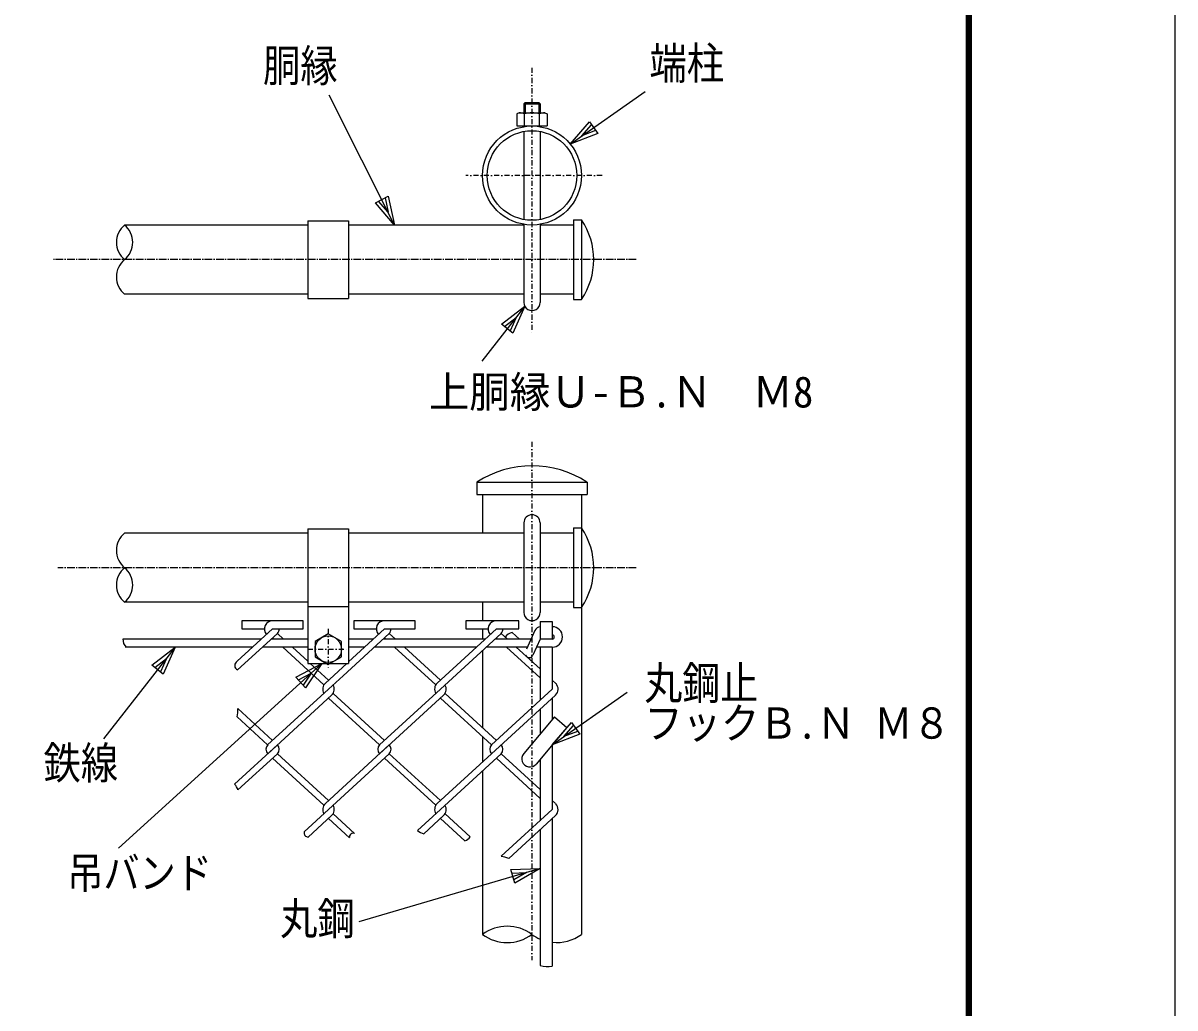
# Model space of a CAD drawing. Units: millimetres, scale not verified. Extents: x -2970 to 2970, y -2100 to 2100.
# Drawn here: x 1839 to 2970, y -460 to 507 of the extents above; entities that cross this region are included whole.
import ezdxf
from ezdxf.enums import TextEntityAlignment as Align

# ---------------------------------------------------------------- set-up
doc = ezdxf.new("R2010")
doc.units = ezdxf.units.MM
doc.header["$LTSCALE"] = 10
doc.linetypes.add('USER1', pattern=[1.125, 0.75, -0.125, 0.125, -0.125])
doc.linetypes.add('USER3', pattern=[1.01, 0.5, -0.25, 0.01, -0.25])
for name, color, linetype, lineweight in [('0-1_1', 7, 'Continuous', 25), ('0-2_0', 7, 'Continuous', 25), ('0-6_WAKU', 7, 'Continuous', 25)]:
    doc.layers.add(name, color=color, linetype=linetype, lineweight=lineweight)
doc.styles.add('ＭＳ ゴシック', font='')
doc.styles.get('ＭＳ ゴシック').set_extended_font_data('MS Gothic')

# ---------------------------------------------------------------- blocks, each defined once
blk = doc.blocks.new('C96')
at = {"layer": '0-1_1', "color": 4}
blk.add_line((40779.8, 18197.8), (40138.1, 19473.9), dxfattribs=at)
blk.add_lwpolyline([(40716.6, 18479.4), (40779.8, 18197.8), (40591.5, 18416.5)], close=True, dxfattribs=at)
blk.add_lwpolyline([(40685.3, 18463.7), (40716.9, 18322.9), (40622.8, 18432.2)], dxfattribs=at)
blk = doc.blocks.new('C97')
at = {"layer": '0-1_1', "color": 4}
blk.add_line((42504, 18991.8), (43237.7, 19508.9), dxfattribs=at)
blk.add_lwpolyline([(42773.2, 19095.9), (42504, 18991.8), (42692.5, 19210.3)], close=True, dxfattribs=at)
blk.add_lwpolyline([(42753, 19124.5), (42618.4, 19072.5), (42712.7, 19181.7)], dxfattribs=at)
blk = doc.blocks.new('C98')
at = {"layer": '0-1_1', "color": 4}
blk.add_line((40065.5, 14682.3), (38067.7, 12868.6), dxfattribs=at)
blk.add_lwpolyline([(39811.1, 14545.9), (40065.5, 14682.3), (39905.2, 14442.2)], close=True, dxfattribs=at)
blk.add_lwpolyline([(39834.6, 14520), (39961.8, 14588.2), (39881.7, 14468.1)], dxfattribs=at)
blk = doc.blocks.new('C99')
at = {"layer": '0-1_1', "color": 4}
blk.add_line((38624.6, 14842.3), (37922.4, 13942.2), dxfattribs=at)
blk.add_lwpolyline([(38397.2, 14664.6), (38624.6, 14842.3), (38507.6, 14578.4)], close=True, dxfattribs=at)
blk.add_lwpolyline([(38424.8, 14643), (38538.5, 14731.9), (38480, 14600)], dxfattribs=at)
blk = doc.blocks.new('C100')
at = {"layer": '0-1_1', "color": 4}
blk.add_line((42207.2, 12670.2), (40428.7, 12145), dxfattribs=at)
blk.add_lwpolyline([(41918.9, 12658), (42207.2, 12670.2), (41958.5, 12523.7)], close=True, dxfattribs=at)
blk.add_lwpolyline([(41928.8, 12624.4), (42073, 12630.5), (41948.6, 12557.3)], dxfattribs=at)

msp = doc.modelspace()

# ---------------------------------------------------------------- linework, layer by layer
at = {"layer": '0-1_1', "color": 4, "linetype": 'USER3'}
for p, q in [((2338.79, 462.89), (2338.79, 201.71)), ((2407.59, 357.04), (2273.99, 357.04)), ((2338.79, 95.61), (2338.79, -413.45)), ((2138.79, -88), (2138.79, -128)), ((2118.79, -108), (2158.79, -108))]:
    msp.add_line(p, q, dxfattribs=at)
at = {"layer": '0-1_1'}
for p, q in [((2326.29, 418.64), (2323.79, 417.49)), ((2331.99, 428.64), (2330.79, 427.44)), ((2330.79, 427.44), (2330.79, 418.64)), ((2330.79, 427.44), (2346.79, 427.44)), ((2331.99, 428.64), (2345.59, 428.64)), ((2345.59, 428.64), (2346.79, 427.44)), ((2346.79, 427.44), (2346.79, 418.64)), ((2323.79, 417.49), (2323.79, 405.64)), ((2331.29, 405.64), (2331.29, 417.49)), ((2346.28, 405.64), (2346.28, 417.49)), ((2323.79, 405.64), (2353.79, 405.64)), ((2330.79, 405.64), (2330.79, 404.98)), ((2330.79, 400.31), (2330.79, 313.78)), ((2346.79, 405.64), (2346.79, 404.98)), ((2346.79, 400.31), (2346.79, 313.78)), ((2118.79, 308.44), (1938.79, 308.44)), ((2118.79, 312.44), (2118.79, 236.44)), ((2118.79, 312.44), (2158.79, 312.44)), ((2158.79, 312.44), (2158.79, 236.44)), ((2330.79, 308.44), (2158.79, 308.44)), ((2330.79, 309.11), (2330.79, 232.44)), ((2346.79, 309.11), (2346.79, 232.44)), ((2379.39, 308.44), (2346.79, 308.44)), ((2379.39, 313.44), (2379.39, 235.44)), ((2379.39, 313.44), (2387.39, 313.44)), ((2387.39, 313.44), (2387.39, 235.44)), ((2118.79, 240.44), (1938.79, 240.44)), ((2330.79, 240.44), (2158.79, 240.44)), ((2379.39, 240.44), (2346.79, 240.44)), ((2118.79, 236.44), (2158.79, 236.44)), ((2379.39, 235.44), (2387.39, 235.44)), ((2284.79, 56), (2392.79, 56)), ((2284.79, 56), (2284.79, 44)), ((2392.79, 56), (2392.79, 44)), ((2284.79, 44), (2392.79, 44)), ((2290.19, 44), (2290.19, 6)), ((2387.39, 44), (2387.39, 11)), ((2330.79, 16), (2330.79, -72)), ((2346.79, 16), (2346.79, -72)), ((2118.79, 6), (1938.79, 6)), ((2118.79, 10), (2118.79, -122)), ((2118.79, 10), (2158.79, 10)), ((2158.79, 10), (2158.79, -122)), ((2330.79, 6), (2158.79, 6)), ((2379.39, 6), (2346.79, 6)), ((2379.39, 11), (2379.39, -67)), ((2379.39, 11), (2387.39, 11)), ((2387.39, 11), (2387.39, -67)), ((2118.79, -62), (1938.79, -62)), ((2118.79, -66), (2158.79, -66)), ((2330.79, -62), (2158.79, -62)), ((2290.19, -62), (2290.19, -80.07)), ((2379.39, -62), (2346.79, -62)), ((2379.39, -67), (2387.39, -67)), ((2387.39, -67), (2387.39, -388)), ((2049.44, -119.83), (2084.09, -88.07)), ((2158.79, -120.28), (2193.94, -88.07)), ((2193.94, -88.07), (2223.94, -88.07)), ((2245.79, -141.22), (2303.78, -88.07)), ((2290.19, -88.07), (2290.19, -98)), ((2341.7, -89.56), (2333.46, -108.12)), ((2346.71, -80.8), (2346.71, -98)), ((2346.71, -80.8), (2358.71, -80.8)), ((2358.71, -80.8), (2358.71, -98)), ((2073.26, -98), (1937.31, -98)), ((2049.65, -128.42), (2088.88, -92.47)), ((2118.79, -98), (2082.85, -98)), ((2085.33, -98), (2084.09, -96.86)), ((2094.92, -98), (2088.88, -92.47)), ((2183.11, -98), (2158.79, -98)), ((2292.95, -98), (2192.7, -98)), ((2195.17, -98), (2193.94, -96.86)), ((2204.76, -98), (2198.73, -92.47)), ((2248.86, -147.19), (2308.58, -92.47)), ((2337.96, -98), (2302.55, -98)), ((2309.39, -98), (2302.55, -98)), ((2305.02, -98), (2303.78, -96.86)), ((2314.61, -98), (2308.58, -92.47)), ((2326.45, -98), (2319.44, -91.57)), ((2346.71, -98), (2339.69, -113.82)), ((2358.71, -98), (2346.71, -98)), ((2064.53, -106), (1939.29, -106)), ((2118.79, -106), (2074.12, -106)), ((2118.79, -128.66), (2094.06, -106)), ((2118.79, -119.87), (2103.65, -106)), ((2174.38, -106), (2158.79, -106)), ((2284.22, -106), (2183.97, -106)), ((2244.31, -143.02), (2203.9, -106)), ((2248.86, -138.4), (2213.5, -106)), ((2290.19, -109.32), (2290.19, -185.06)), ((2318.12, -106), (2293.82, -106)), ((2346.71, -136.2), (2313.75, -106)), ((2334.41, -106), (2318.11, -106)), ((2346.71, -127.41), (2323.34, -106)), ((2358.71, -106), (2343.16, -106)), ((2346.71, -106), (2346.71, -158.19)), ((2358.71, -106), (2358.71, -147.19)), ((2118.79, -122), (2158.79, -122)), ((2139.01, -138.4), (2121.11, -122)), ((2135.94, -141.22), (2156.92, -122)), ((2134.46, -143.02), (2118.02, -127.96)), ((2362.29, -141.68), (2358.71, -138.4)), ((2139.01, -147.19), (2079.29, -201.91)), ((2142.09, -153.16), (2079.31, -210.69)), ((2139.01, -155.98), (2189.14, -201.91)), ((2143.56, -151.36), (2193.94, -197.52)), ((2248.86, -147.19), (2189.14, -201.91)), ((2251.93, -153.16), (2189.16, -210.69)), ((2248.86, -155.98), (2298.99, -201.91)), ((2253.41, -151.36), (2303.78, -197.52)), ((2358.71, -147.19), (2298.99, -201.91)), ((2361.78, -153.16), (2299.01, -210.69)), ((2358.71, -155.98), (2358.71, -177.06)), ((2049.96, -166.25), (2084.09, -197.52)), ((2346.71, -166.98), (2346.71, -191.36)), ((2049.31, -174.44), (2079.29, -201.91)), ((2360.92, -174.42), (2330.63, -210.52)), ((2360.92, -174.42), (2372.95, -184.97)), ((2372.95, -184.97), (2342.89, -220.8)), ((2046.88, -240.4), (2088.87, -201.93)), ((2135.94, -259.45), (2198.71, -201.93)), ((2290.19, -193.85), (2290.19, -218.77)), ((2358.71, -201.95), (2358.71, -265.43)), ((2050.11, -246.23), (2088.88, -210.7)), ((2139.01, -256.64), (2088.88, -210.7)), ((2139.01, -265.43), (2198.73, -210.7)), ((2248.86, -256.64), (2198.73, -210.7)), ((2245.79, -259.45), (2299.01, -210.69)), ((2248.86, -265.43), (2308.58, -210.7)), ((2346.71, -245.64), (2308.58, -210.7)), ((2134.46, -261.26), (2084.09, -215.1)), ((2244.31, -261.26), (2193.94, -215.1)), ((2346.71, -254.43), (2303.78, -215.1)), ((2346.71, -216.25), (2346.71, -276.42)), ((2290.19, -227.56), (2290.19, -388)), ((2361.93, -259.59), (2358.71, -256.64)), ((2139.01, -265.43), (2115.1, -287.34)), ((2142.09, -271.4), (2119.08, -292.48)), ((2143.56, -269.59), (2164.69, -288.96)), ((2248.86, -265.43), (2226.35, -286.05)), ((2251.93, -271.4), (2232.49, -289.22)), ((2253.41, -269.59), (2278.08, -292.2)), ((2358.71, -265.43), (2308.68, -311.27)), ((2361.78, -271.4), (2315.9, -313.44)), ((2139.01, -274.22), (2159.55, -293.04)), ((2248.86, -274.22), (2272.87, -296.22)), ((2358.71, -274.22), (2358.71, -419.28)), ((2346.71, -285.21), (2346.71, -418.63))]:
    msp.add_line(p, q, dxfattribs=at)
at = {"layer": '0-1_1', "color": 4}
for p, q in [((2331.99, 428.64), (2331.99, 418.64)), ((2345.59, 428.64), (2345.59, 418.64)), ((2331.71, 228.72), (2289.59, 174.74))]:
    msp.add_line(p, q, dxfattribs=at)
at = {"layer": '0-1_1', "color": 4, "linetype": 'USER1'}
for p, q in [((2441.15, 274.44), (1869.15, 274.44)), ((2441.15, -28), (1873.15, -28))]:
    msp.add_line(p, q, dxfattribs=at)
at = {"layer": '0-1_1'}
for points in [[(2326.29, 418.64), (2351.29, 418.64), (2353.79, 417.49), (2353.79, 405.64)], [(2084.09, -88.07), (2114.09, -88.07), (2114.09, -80.07), (2054.09, -80.07), (2054.09, -88.07), (2076.09, -88.07)], [(2223.94, -88.07), (2223.94, -80.07), (2163.94, -80.07), (2163.94, -88.07), (2185.94, -88.07)], [(2303.78, -88.07), (2325.78, -88.07), (2325.78, -80.07), (2273.78, -80.07), (2273.78, -88.07), (2295.78, -88.07)], [(2139.01, -147.19), (2153.41, -134), (2198.73, -92.47)]]:
    msp.add_lwpolyline(points, dxfattribs=at)
at = {"layer": '0-1_1', "color": 4}
msp.add_lwpolyline([(2308.96, 210.95), (2331.71, 228.72), (2320, 202.34)], close=True, dxfattribs=at)
msp.add_lwpolyline([(2311.72, 208.8), (2323.1, 217.68), (2317.24, 204.49)], dxfattribs=at)
at = {"layer": '0-1_1'}
msp.add_lwpolyline([(2138.79, -92.99), (2125.79, -100.49), (2125.79, -115.5), (2138.79, -123.01), (2151.79, -115.5), (2151.79, -100.49)], close=True, dxfattribs=at)
for centre, radius in [((2338.79, 357.04), 48.6), ((2338.79, 357.04), 44), ((2138.79, -108), 13)]:
    msp.add_circle(centre, radius, dxfattribs=at)
for centre, radius, start, end in [((2326.29, 407.22), 11.43, 64.02038, 90), ((2338.79, 393.74), 24.9, 72.4866, 107.51478), ((2351.29, 407.22), 11.43, 90, 115.97954), ((2330.01, 274.44), 69.38, 325.79449, 34.20584), ((2338.79, 232.44), 8, 179.99992, 0), ((2338.79, -27.12), 99.12, 56.99119, 123.00874), ((2338.79, 16), 8, 0, 179.99992), ((2330.01, -28), 69.38, 325.79449, 34.20584), ((2338.79, -72), 8, 179.99992, 0), ((2084.09, -88.07), 8, 90, 222.50017), ((2084.09, -88.07), 6.48, 317.50034, 0.00134), ((2193.94, -88.07), 8, 90, 222.50017), ((2193.94, -88.07), 6.48, 317.50034, 0.00134), ((2303.78, -88.07), 8, 90, 222.50017), ((2303.78, -88.07), 6.48, 317.50034, 0.00134), ((2347.18, -92), 6, 94.52752, 156.07887), ((2358.71, -96), 10, 270, 90), ((2358.71, -96), 2, 270, 90), ((2336.03, -112.2), 4, 207.26498, 336.07901), ((2141.41, -147.19), 8.1, 132.50044, 210.96289), ((2136.61, -147.19), 8.1, 312.50052, 30.96283), ((2251.26, -147.19), 8.1, 132.50044, 210.96289), ((2246.46, -147.19), 8.1, 312.50052, 30.96283), ((2356.31, -147.19), 8.1, 312.50125, 41.72022), ((2084.09, -206.31), 6.48, 137.49927, 222.50073), ((2084.09, -206.31), 6.48, 317.50034, 42.50064), ((2193.94, -206.31), 6.48, 137.49927, 222.50073), ((2193.94, -206.31), 6.48, 317.50034, 42.50064), ((2303.78, -206.31), 6.48, 137.49927, 222.50073), ((2303.78, -206.31), 6.48, 317.50034, 42.50064), ((2336.76, -215.66), 8, 139.99904, 320.00134), ((2141.41, -265.43), 8.1, 132.50044, 210.96289), ((2251.26, -265.43), 8.1, 132.50044, 210.96289), ((2356.31, -265.43), 8.1, 312.50125, 43.52454), ((2136.61, -265.43), 8.1, 312.50052, 30.96283), ((2246.46, -265.43), 8.1, 312.50052, 30.96283)]:
    msp.add_arc(centre, radius, start, end, dxfattribs=at)
at = {"layer": '0-1_1', "color": 4}
for centre, radius, start, end in [((1952.85, 291.44), 22.06, 129.59811, 230.40164), ((1924.73, 291.44), 22.06, 309.59845, 50.40183), ((1952.85, 257.44), 22.06, 129.59836, 230.40189), ((1952.85, -11), 22.06, 129.59811, 230.40164), ((1952.85, -45), 22.06, 129.59836, 230.40189), ((1924.73, -45), 22.06, 309.59845, 50.40155), ((1948.77, -97.97), 11.68, 180.13562, 223.44576), ((2321.84, -102.96), 11.64, 101.88753, 144.47858), ((2051.7, -124.07), 4.8, 118.06473, 244.84522), ((2028.7, -168.68), 21.4, 344.38525, 6.53153), ((2034.18, -251.25), 16.7, 17.46593, 40.48177), ((2119.15, -288.32), 4.16, 166.37213, 269.05505), ((2163.32, -292.5), 3.8, 68.83014, 188.02585), ((2242.49, -262.25), 28.76, 235.85553, 249.65012), ((2269.3, -286.2), 10.63, 289.60766, 325.64575), ((2300.26, -358.13), 47.34, 70.71227, 80.06109), ((2314.49, -420.9), 40.91, 53.55557, 126.44482), ((2314.49, -355.09), 40.91, 233.55557, 306.44443), ((2363.09, -355.09), 40.91, 233.55563, 246.3927), ((2363.09, -355.09), 40.91, 263.85135, 306.44482), ((2354.11, -393.09), 26.59, 253.82394, 279.94732)]:
    msp.add_arc(centre, radius, start, end, dxfattribs=at)
at = {"layer": '0-6_WAKU', "color": 3}
msp.add_lwpolyline([(-2970, 2100), (2970, 2100), (2970, -2100), (-2970, -2100)], close=True, dxfattribs=at)
at = {"layer": '0-6_WAKU'}
for points in [[(-2770, 1975), (2770, 1975), (2770, -1975), (-2770, -1975)], [(-2768.75, 1973.75), (2768.75, 1973.75), (2768.75, -1973.75), (-2768.75, -1973.75)], [(-2767.5, 1972.5), (2767.5, 1972.5), (2767.5, -1972.5), (-2767.5, -1972.5)], [(-2766.25, 1971.25), (2766.25, 1971.25), (2766.25, -1971.25), (-2766.25, -1971.25)], [(-2765, 1970), (2765, 1970), (2765, -1970), (-2765, -1970)]]:
    msp.add_lwpolyline(points, close=True, dxfattribs=at)

# ---------------------------------------------------------------- block references
at = {"layer": '0-2_0', "xscale": 0.1, "yscale": 0.1}
for name, p in [('C96', (-1874.02, -1511.34)), ('C97', (-1874.02, -1511.34)), ('C99', (-1874.02, -1590.22)), ('C98', (-1874.02, -1590.22)), ('C97', (-1891.69, -2101.13)), ('C100', (-1874.02, -1590.22))]:
    msp.add_blockref(name, p, dxfattribs=at)

# ---------------------------------------------------------------- texts
at = {"layer": '0-1_1', "color": 4, "style": 'ＭＳ ゴシック'}
for s, height, width, p in [('端柱', 31.6, 0.85, (2454.09, 441.98)), ('胴縁', 31.6, 0.85, (2074.69, 439.65)), ('上胴縁Ｕ-Ｂ.Ｎ\u3000Ｍ8', 30.67, 0.95, (2237.5, 120.12)), ('丸鋼止', 32.11, 0.85, (2449.1, -167)), ('フックＢ.Ｎ Ｍ８', 30.64, 0.9, (2449.1, -205.05)), ('鉄線', 31.6, 0.85, (1859.17, -244.92)), ('吊バンド', 30.65, 0.85, (1882.46, -352.1)), ('丸鋼', 31.6, 0.85, (2091.52, -397.8))]:
    msp.add_text(s, height=height, dxfattribs=dict(at, width=width)).set_placement(p, align=Align.BOTTOM_LEFT)

doc.saveas('drawing.dxf')
